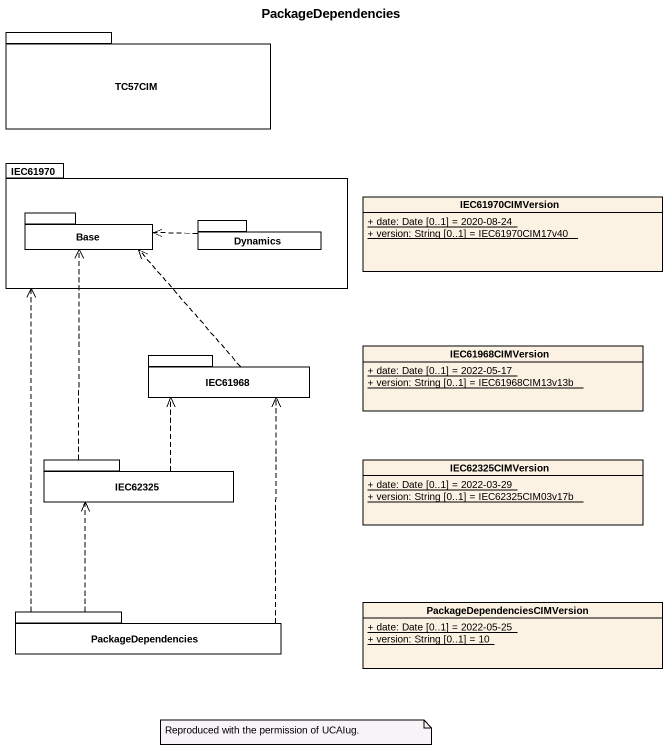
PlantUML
@startuml
title PackageDependencies
hide circle
hide empty members
skinparam classAttributeIconSize 0
package TC57CIM {
}
package IEC61970 {
  package Base {
  }
  package Dynamics {
  }
}
class IEC61970CIMVersion {
  {static} + date: Date [0..1] = 2020-08-24
  {static} + version: String [0..1] = IEC61970CIM17v40
}
package IEC61968 {
}
class IEC61968CIMVersion {
  {static} + date: Date [0..1] = 2022-05-17
  {static} + version: String [0..1] = IEC61968CIM13v13b
}
package IEC62325 {
}
class IEC62325CIMVersion {
  {static} + date: Date [0..1] = 2022-03-29
  {static} + version: String [0..1] = IEC62325CIM03v17b
}
package PackageDependencies {
}
class "PackageDependenciesCIMVersion" as PackageDependenciesCIMVersio {
  {static} + date: Date [0..1] = 2022-05-25
  {static} + version: String [0..1] = 10
}
Dynamics .left.> Base
IEC61968 .up.> Base
IEC62325 .up.> Base
IEC62325 .up.> IEC61968
PackageDependencies .up.> IEC61970
PackageDependencies .up.> IEC61968
PackageDependencies .up.> IEC62325
note as N1
  Reproduced with the permission of UCAIug.
end note
@enduml
